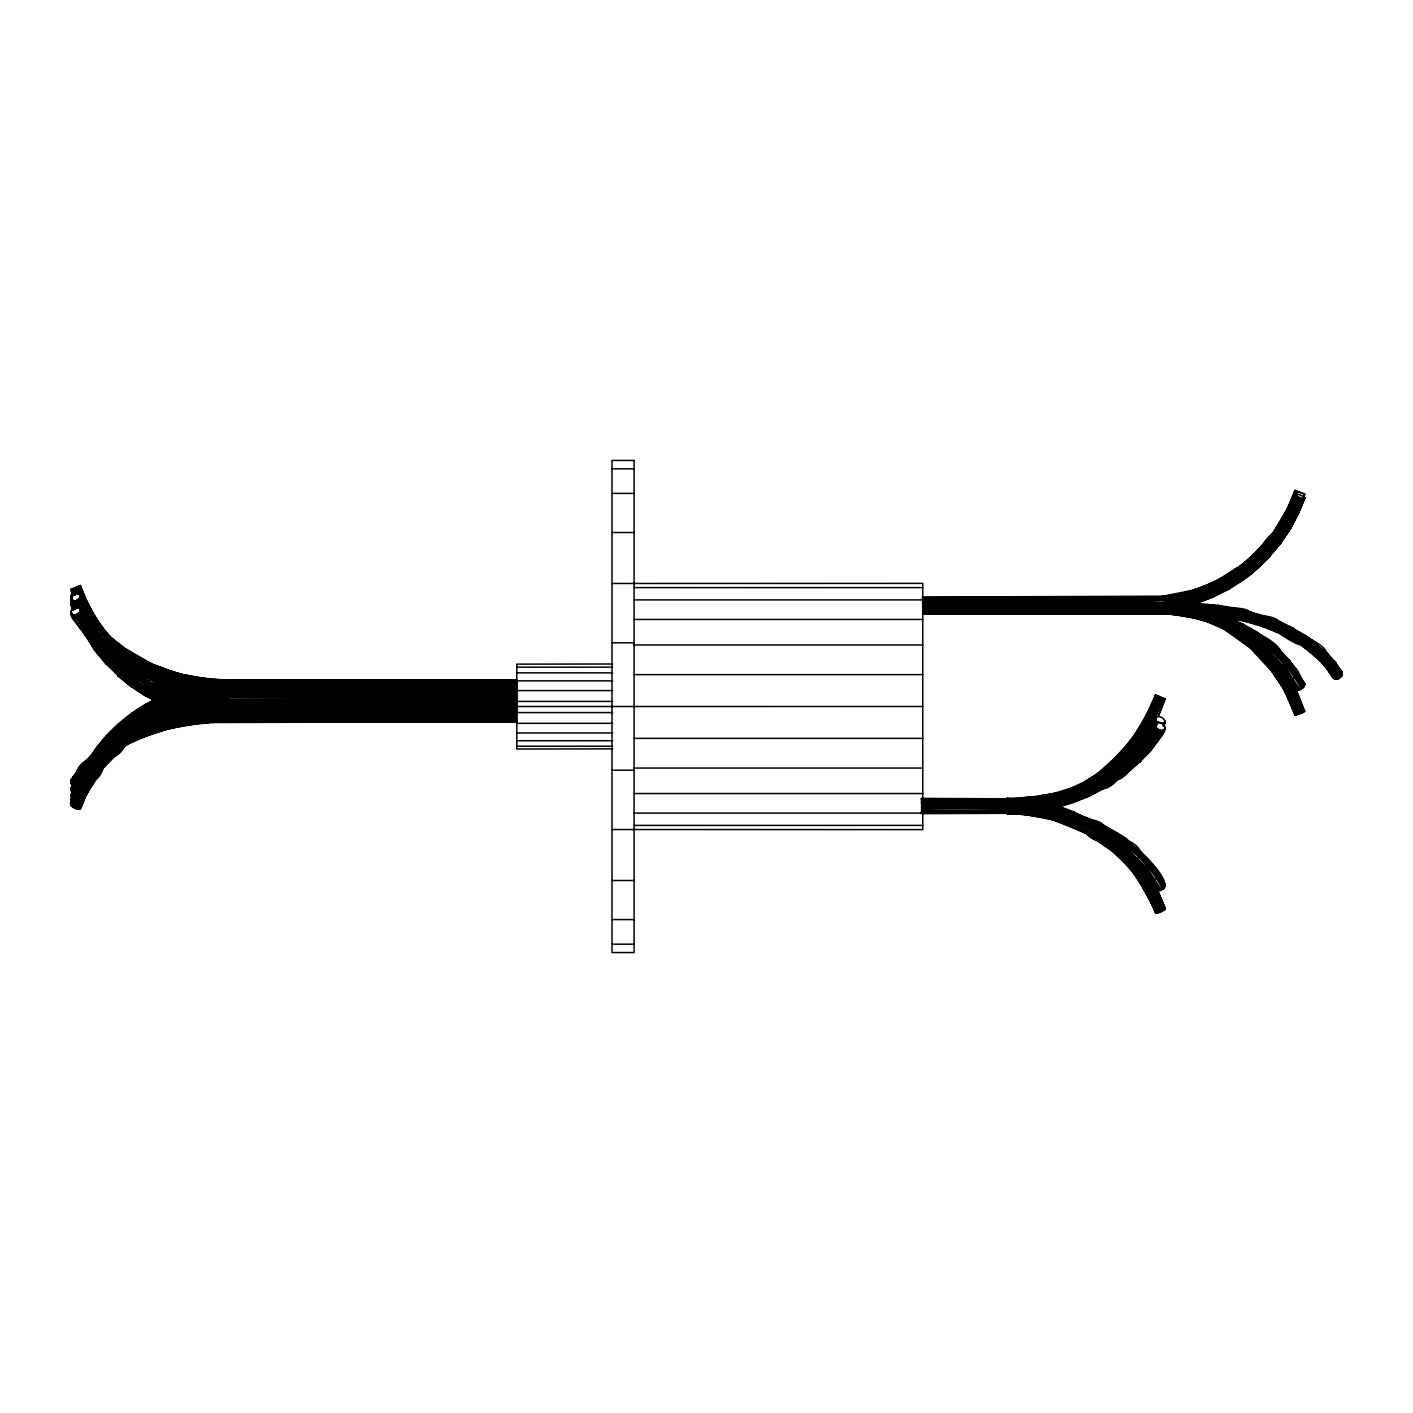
<?xml version="1.0" encoding="UTF-8"?>
<svg xmlns="http://www.w3.org/2000/svg" width="1413" height="1413" viewBox="0 0 1413 1413"><rect width="100%" height="100%" fill="white"/><g stroke="black" fill="none" stroke-linecap="round" stroke-linejoin="round"><path stroke-width="1.5" d="M1011.531 799.104L1007.045 798.186L1007.045 803.697M921.453 802.884L1007.275 802.902L1007.045 813.747L1023.418 814.1L1055.299 820.335L1057.842 810.267L1089.617 823.62L1084.725 832.769L1069.994 825.934L1069.994 824.821M921.276 798.963L1022.2 798.91L921.276 798.398M516.805 699.135L228.535 699.4L228.8 709.768L516.805 709.732M222.706 708.92L516.805 708.725L228.818 708.62L228.818 709.732L212.48 710.545L211.473 699.841L516.805 700.036M1187.185 604.287L1163.994 599.977L1146.967 599.077L1146.985 597.964L922.53 597.946M228.712 700.53L228.818 695.797M228.712 711.799L228.8 708.478M922.512 601.337L1146.914 601.337L1146.844 604.128M1040.851 807.176L1041.363 806.205L1039.35 816.785L1023.277 814.418L1023.277 813.305M1017.89 813.182L921.276 813.641M922.53 598.3L1146.967 597.946L1181.091 601.532L1180.773 603.634L1163.906 600.984L1146.932 600.101L922.53 600.101M212.48 710.545L206.581 711.004M1041.24 806.187L1058.001 810.32L1058.001 811.327L1024.337 804.845L921.453 804.032M1163.994 599.977L1164.065 598.865L1163.658 603.581L922.512 602.715M1184.324 604.305L1184.394 603.263L1201.386 603.828L1218.253 605.418L1216.946 616.086L1200.52 614.143L1217.211 615.768M516.805 712.364L228.553 712.364L194.464 714.501L177.808 717.168C177.402 719.182 178.797 728.613 180.935 725.381L148.824 733.753L131.003 740.995M228.641 711.569L228.747 721.99L516.805 721.972M516.805 721.584L212.286 722.52L211.614 711.781L228.606 711.234M1013.527 804.227C1028.858 801.047 1023.736 804.315 1023.33 814.436L1007.098 813.023M212.392 687.548L212.392 682.055L516.805 682.656M1058.072 801.754L1057.595 803.467L1041.081 806.54L1040.021 803.979L1039.526 795.819L1056.023 793.47M212.003 683.574L228.782 682.656L228.8 686.753C171.891 686.506 107.847 664.658 79.852 611.564C82.431 607.926 77.185 605.223 74.306 607.466C62.243 614.955 84.427 628.873 86.476 636.398C99.546 636.468 92.516 621.95 85.275 617.94L84.268 617.658M921.435 803.238L1024.337 803.732M212.286 722.52L212.533 721.372L208.541 721.743M75.384 608.844C68.336 603.033 69.502 592.754 79.057 593.884C103.237 652.011 168.359 682.461 228.818 682.09L228.782 680.006L516.805 680.006M1228.974 621.579L1228.551 617.499L1243.458 624.387L1242.963 629.527M1078.914 786.705L1070.224 789.037L1071.513 796.844L1073.138 799.087L1074.198 797.444M516.805 686.471L211.455 687.389L212.144 699.7L220.428 700.124M196.283 681.967L196.46 677.322L180.511 673.948L179.787 674.919M1157.07 599.819L1163.235 599.501L1162.987 596.215L922.477 597.063M196.566 711.746L196.566 712.859L180.776 716.744L177.808 706.429L178.568 707.33M922.583 614.019L1184.253 614.037L1184.465 605.418L1184.394 603.263L922.601 603.263M1040.021 796.455L1023.418 797.586L1023.542 804.492C1075.77 800.447 1132.414 777.751 1157.777 729.055C1153.591 727.041 1155.498 720.471 1160.232 722.502C1174.962 728.631 1151.613 744.58 1149.352 751.928C1130.577 749.084 1154.439 730.556 1156.752 722.644M1073.58 799.193L1088.858 793.77L1089.617 791.986M222.424 712.876L212.003 712.329L212.286 709.626L228.747 708.725M1088.858 820.07L1088.31 823.214L1057.26 809.861L1058.072 806.152L1089.529 819.522L1104.171 828.83L1102.617 832.186L1105.955 834.783M125.05 744.616L125.174 743.556M1089.617 794.989L1089.264 796.137L1073.58 802.407L1057.595 807.282L1056.023 804.174M1073.138 816.82L1073.915 815.937L1089.529 823.196L1104.065 831.851C1101.769 845.398 1092.479 840.788 1084.46 831.568L1087.869 833.599M1125.101 762.296L1123.353 762.155L1111.113 770.58C1111.007 785.275 1122.187 780.329 1129.888 769.891L1124.73 772.946M1280.937 622.903L1293.107 628.184C1299.077 636.433 1331.788 644.328 1326.524 658.352C1324.97 661.266 1318.894 662.591 1318.735 658.122M173.781 696.627L161.683 691.381L174.223 696.008M94.901 643.268L95.325 646.006L119.169 664.198C122.984 663.88 126.11 658.582 124.697 655.049L112.475 646.624L124.697 655.049M516.805 703.762L228.606 703.762C183.937 703.815 139.339 721.389 107.741 753.2C112.899 762.755 124.079 749.808 125.174 744.139M194.499 680.201L180.776 677.269L180.776 673.966L164.826 669.585L180.175 674.266L212.533 679.706L212.48 682.638L226.751 683.221M1127.132 841.424L1128.881 841.247C1136.511 843.95 1147.003 854.777 1135.699 859.334M1274.385 658.599C1294.025 651.393 1260.961 634.419 1254.779 632.035M1060.033 806.699L1074.127 811.945L1073.138 815.76M161.683 712.099L165.604 722.096L180.935 716.709L180.935 715.596M1086.314 793.47L1089.264 796.137L1104.171 787.518L1096.894 791.262M1336.716 665.7L1333.554 660.966L1341.696 671.581L1341.696 675.926L1338.694 678.699L1334.949 679.194L1332.653 677.11L1332.653 674.849M86.476 636.398L85.292 633.625M95.996 751.557L85.751 760.795L85.751 765.157L71.304 783.897L75.578 787.112M1124.165 761.89C1119.149 762.914 1124.695 772.205 1128.881 771.286L1150.076 751.433L1158.625 739.917L1158.625 737.904L1156.311 740.977M1029.989 806.205C1059.591 803.396 1088.716 794.371 1114.168 778.881L1116.659 779.746L1129.499 770.897L1130.029 769.29L1102.617 788.613L1088.31 795.978L1073.138 802.107L1071.513 799.458L1061.834 802.407M1297.47 714.801C1281.45 667.801 1242.681 629.439 1195.345 614.319L1194.586 616.227L1194.744 615.114L1210.252 621.049L1212.831 615.238C1254.497 633.607 1287.561 669.762 1302.415 712.77L1295.015 715.119L1281.874 684.651M180.175 726.582L196.283 724.021L196.566 722.873M83.243 765.811L88.524 759.788C82.766 761.289 72.805 770.792 79.446 776.461L73.123 785.928M71.304 783.897L71.304 779.534L79.446 768.919M1142.163 744.174L1132.537 755.372L1133.791 758.781L1136.811 761.519L1139.814 761.996L1140.927 760.83L1128.881 771.286M1291.517 664.428L1288.108 659.8L1297.841 671.387L1298.317 674.142L1296.074 677.233L1292.418 678.841L1289.486 678.046L1289.486 674.213M1110.653 772.399L1123.353 761.801M1050.389 806.629L1072.061 800.588L1101.08 787.306C1104.154 792.304 1118.266 781.389 1117.559 777.892L1116.659 779.746M1156.752 890.508C1181.144 890.914 1143.576 852.498 1137.907 850.732M1295.173 688.255L1297.47 689.897L1299.942 689.703L1303.422 687.548L1304.87 684.422L1297.841 671.387M165.604 683.751L161.683 692.158L146.281 684.599L146.546 683.027M1039.756 815.99L1023.33 814.171L1023.807 812.775M1149.352 751.928L1158.784 738.964M91.827 616.209L85.275 606.23L94.106 618.788L93.647 621.508L89.69 625.076M1155.975 723.226C1149.193 728.349 1145.219 742.655 1157.371 741.242L1165.16 727.819M73.123 793.223L70.65 789.178L72.946 784.462M146.193 719.712L151.103 728.878L165.886 721.637L151.438 728.384L125.174 745.87L102.707 768.672L97.903 766.323C129.219 727.342 178.903 705.122 228.641 705.175L516.805 705.175M212.144 680.395L212.392 679.335L228.818 680.377L516.805 680.377M1129.323 756.026L1133.791 751.681L1132.678 752.493L1133.12 755.249L1142.163 744.368L1155.975 720.471L1155.481 717.804C1159.843 713.565 1169.258 721.425 1163.182 726.282M135.542 671.387L131.762 675.538L162.248 691.575M1111.113 848.189C1109.894 853.876 1119.343 844.091 1117.206 841.706L1129.888 853.099C1130.877 856.101 1121.48 864.226 1122.734 858.768M1142.163 744.368L1141.704 741.648L1150.535 729.108M1184.253 614.037L1200.714 614.549L1201.138 604.146M1147.268 738.769L1150.535 733.771L1149.299 730.115L1155.481 717.804M128.707 732.482L132.063 729.991L137.414 737.021L151.438 728.384M1165.001 909.213L1158.625 893.051L1155.198 897.167L1149.299 898.226L1132.678 871.238L1142.887 885.192L1156.752 912.939L1160.232 912.25L1165.16 908.789C1157.742 887.859 1145.307 868.995 1129.888 853.099L1128.069 853.364L1123.512 849.213M1144.583 871.892C1139.567 855.766 1142.04 873.729 1132.678 872.351M120.741 663.351L118.25 665.064L118.604 663.545M212.533 710.527L196.46 712.876L194.464 703.427L195.224 699.841M1102.617 829.749L1104.065 828.619L1117.559 839.145L1116.659 841.512L1128.881 853.258L1128.069 854.211M1146.967 875.212L1149.352 878.533C1153.079 880.069 1146.014 884.538 1143.841 884.997C1136.494 879.045 1155.322 909.831 1156.752 912.939M1282.827 686.453L1288.833 699.788L1298.317 695.514C1285.971 669.303 1267.019 646.306 1243.458 629.386L1257.393 639.983L1250.47 648.125L1224.082 629.209L1224.435 628.184C1257.941 647.225 1283.869 678.699 1296.463 715.084M1194.533 616.192L1224.17 629.262L1229.328 619.865L1228.551 620.678M1103.253 830.438C1108.075 821.995 1091.896 819.893 1087.674 818.922L1078.26 815.531M516.805 702.385L228.588 702.385C189.13 702.508 149.796 716.002 119.169 740.995L124.697 746.435L137.715 735.802M212.144 682.726L195.789 680.925L212.533 682.815M1180.773 602.521L1181.056 601.514L1191.512 604.305M1197.712 599.713L1187.309 603.157M1149.299 897.114L1150.535 898.103M112.475 645.918L113.605 645.935L112.475 648.019M921.382 809.066C981.593 809.313 1049.329 800.306 1101.875 837.361C1128.704 855.342 1150.111 881.394 1161.504 911.703L1165.001 908.859L1163.729 907.252M1128.881 853.258L1129.888 850.979L1117.559 839.145L1115.917 840.117M1055.299 792.87L1055.299 798.363L1057.595 803.467M1217.211 607.36L1218.253 605.418M113.605 645.935L103.131 633.501L101.135 636.627L107.706 644.346M1238.106 636.963L1237.806 638.005L1243.864 629.191L1229.239 619.83M1147.674 875.883L1139.814 864.173L1140.927 863.997L1139.814 866.169M179.787 704.045L178.956 706.712M922.76 706.5L228.676 706.535C174.046 706.341 119.398 733.736 89.69 780.117C95.36 785.575 104.35 769.449 102.707 766.517M94.106 621.119L80.347 591.464L75.578 592.259L70.827 595.244L73.052 601.479M150.131 669.356L151.103 663.492L124.697 648.302L112.475 638.941L98.521 625.676M164.826 675.308L165.604 669.356L151.103 663.492M94.106 781L103.131 767.347M1180.014 613.701L1179.237 615.238L1167.156 613.878M516.805 707.736L228.712 707.736C169.277 707.348 109.825 740.553 83.102 794.371L86.529 794.336L94.106 779.888M79.852 807.971C79.905 812.122 64.821 804.862 72.911 799.846M78.722 801.136L75.578 808.36L79.852 808.907L79.852 806.752M1150.076 879.398L1150.535 878.056L1149.352 878.127M1265.024 661.673L1262.039 659.076L1269.598 652.047L1280.779 665.47L1272.389 672.005L1250.346 648.055L1251.388 646.306M85.275 608.385L86.688 606.689L80.347 591.464M80.506 591.782L78.051 594.043M1158.13 894.305L1158.784 893.316L1150.535 878.056M1228.974 585.388L1229.239 586.978L1213.838 594.52L1197.712 600.472L1186.973 602.521M1155.481 912.303L1160.232 912.162C1146.967 876.961 1120.103 847.676 1086.986 830.102C1036.453 801.93 976.401 811.963 921.364 810.426M153.911 699.894C114.859 719.252 84.851 754.984 70.65 796.031L73.123 797.038M70.827 796.084L85.292 764.592L88.524 766.57M71.304 796.296C85.451 755.407 115.318 719.818 154.229 700.548M72.098 796.614C86.37 755.231 116.908 719.376 156.507 700.336M1085.679 784.197L1084.46 781.937L1098.095 773.105L1122.346 751.327L1141.704 725.028L1155.481 694.984L1160.232 696.892M1155.481 695.019C1143.523 734.672 1111.148 771.286 1072.025 788.896M1155.975 695.249L1156.752 695.585C1143.135 735.219 1113.956 769.626 1076.017 787.836M1156.752 695.585L1157.777 696.026C1145.378 732.058 1120.315 763.674 1087.409 783.067M1115.917 768.902L1110.653 762.72L1132.537 738.593L1149.122 710.421L1158.784 715.031L1165.16 699.011L1158.96 696.521C1146.844 731.439 1123.123 762.508 1091.543 781.937M1102.705 776.108C1129.34 756.379 1149.387 728.313 1160.232 697.051L1161.504 697.58C1151.401 726.317 1133.88 752.687 1110.123 771.922M1161.504 697.58L1162.705 698.057C1153.679 723.668 1138.896 747.353 1118.955 765.881M1158.784 715.031L1165.001 698.923L1163.729 698.464L1149.352 729.779L1130.241 755.92L1134.674 751.698M1164.506 698.693L1158.625 714.925M80.347 803.767L86.688 788.313C80.541 800.429 83.932 809.013 70.65 799.599L77.203 783.632L78.439 783.862M70.827 799.882L85.292 768.301L94.901 753.888L85.292 768.707L87.412 770.474L94.106 774.041L102.707 759.611M70.65 799.599L85.751 768.389M71.304 800.27C93.223 734.495 159.121 686.912 228.553 687.601L516.805 687.601M71.304 799.475L74.483 793.717M72.098 800.747C93.876 735.29 159.475 687.919 228.588 688.626L516.805 688.626M73.123 801.295C94.759 736.244 159.934 689.155 228.606 689.862L516.805 689.862M74.306 801.86C95.766 737.268 160.464 690.515 228.641 691.24L516.805 691.24M75.578 802.407C96.843 738.328 161.029 691.928 228.676 692.653L516.805 692.653M76.85 802.902C97.939 739.317 161.612 693.271 228.712 694.013L516.805 694.013M78.051 803.308C98.945 740.2 162.142 694.49 228.747 695.231L516.805 695.231M79.057 803.608C88.136 778.404 104.721 750.974 125.174 736.579L113.482 748.025L105.798 740.642L118.127 728.507L131.762 717.663L132.557 718.44L137.962 714.978M79.852 803.767L86.034 788.401L102.707 760.406L113.093 747.848L137.414 725.487L131.056 730.556M80.347 803.361L86.529 788.03M1291.252 507.514L1288.833 505.766L1295.015 490.399L1304.711 494.197L1295.015 490.399L1288.992 506.031L1272.389 533.99L1273.502 535.138C1245.842 572.353 1201.403 596.869 1154.933 598.706M1282.827 518.377L1294.909 492.236M1295.668 491.018C1275.091 553.49 1212.654 598.882 1146.72 598.123L922.477 598.158M1288.833 508.839L1291.924 501.156M1296.463 491.494L1290.246 506.931L1273.502 535.138M1295.915 495.892L1297.47 492.024M1303.104 498.524L1304.711 494.197M1301.02 504.812L1304.217 496.899C1282.227 486.231 1306.99 504.83 1303.422 496.44M1268.591 556.033L1269.21 556.475C1284.611 539.377 1296.551 519.313 1304.217 497.606L1304.217 496.899C1293.019 527.897 1272.848 555.503 1246.319 575.126M1304.711 497.27C1293.301 530.105 1271.647 559.036 1243.458 579.348L1242.963 578.8M1304.87 497.517L1290.228 528.674L1280.196 542.733L1272.248 536.145L1281.414 522.722L1282.598 522.757M76.673 802.354L74.306 807.812L71.304 805.958L73.052 799.193M70.827 805.428L72.416 801.56M71.304 805.958L72.911 802.107M79.057 809.349L80.612 805.587M82.943 800.465L86.034 792.958M79.852 809.366L86.529 793.523L80.347 809.225M1297.841 512.424L1298.317 513.784L1294.909 513.272L1288.833 509.051L1295.173 493.826M1288.992 509.51L1295.668 493.667M1295.668 495.151C1283.869 527.861 1261.05 556.651 1231.271 574.738M1296.463 495.769C1284.187 529.963 1259.778 559.689 1228.286 577.899M1297.47 496.405C1284.717 532.206 1258.559 562.727 1225.389 581.22L1229.239 586.978L1243.864 577.67L1253.896 569.28M1298.671 497.023C1285.318 534.308 1257.605 566.224 1222.316 584.276M1299.942 497.588C1286.236 535.792 1257.552 568.468 1221.097 586.43M1301.214 498.047C1286.943 537.894 1256.44 571.664 1217.971 589.415M1302.415 498.365C1285.565 546.089 1245.171 584.099 1196.952 599.059L1196.564 597.999M1297.841 513.908L1304.217 498.542M1304.711 497.606L1298.317 513.007L1289.786 528.762L1284.647 526.448L1281.414 522.722M1298.317 513.784L1304.87 498.065M92.145 641.59C109.119 668.013 134.2 688.855 162.689 701.855L165.886 694.331L147.941 684.934M1111.395 771.533L1100.285 777.786L1084.725 783.897L1084.725 787.783L1086.986 792.587L1088.858 793.77L1117.206 779.393M70.65 804.333L73.052 798.822M70.827 804.951L72.416 801.277M71.304 805.657L73.706 800.164M72.098 806.399L74.483 800.924M73.123 807.141L75.49 801.666M76.85 808.766L80.771 799.776M78.051 809.013C98.486 753.253 153.84 714.731 212.286 709.52M79.057 809.048C97.303 759.558 143.349 723.103 194.658 712.947M79.852 808.907L86.529 793.223M80.347 808.572L86.688 793.859L85.275 794.3M1224.435 579.012C1241.532 561.72 1234.114 570.216 1243.864 577.67M1279.524 665.859L1280.62 665.382L1290.387 679.9L1289.786 680.66L1281.414 685.535L1272.248 671.917L1281.414 685.111L1288.992 699.506L1295.173 715.261M1245.718 562.78L1250.47 559.089L1252.96 563.681L1257.27 567.425L1256.916 565.906M159.987 702.667L146.546 695.744L157.761 702.314M1099.526 777.433L1098.095 778.351L1098.89 782.908L1101.875 786.9L1103.747 786.953L1089.529 792.87M100.888 628.679L92.922 616.722L94.106 615.326L106.593 634.455M1149.122 730.91L1155.975 717.186M1151.436 727.342L1156.752 716.744M1155.481 719.517L1141.704 743.362L1125.296 761.377M1151.436 732.005L1156.752 721.425L1155.975 720.471M1155.993 725.823L1157.777 722.273L1156.752 721.425M1163.182 724.569L1165.001 720.93M1163.341 725.47L1165.16 721.849M1289.045 526.554L1290.387 528.391L1269.598 555.645C1263.063 555.168 1262.763 541.709 1258.082 552.183M1269.598 555.645L1280.62 542.68M135.542 662.238L141.53 664.94L136.284 662.238L137.414 656.444L123.408 648.284C127.135 648.108 123.938 653.742 122.56 655.102L124.132 654.696L137.414 662.185L136.284 668.632L132.557 671.723L118.604 663.845L118.127 662.291C141.424 677.145 168.006 686.188 195.224 690.356L196.054 680.412M70.827 599.783C73.812 603.015 81 599.218 80.347 594.944L79.057 593.884M1178.919 613.631L1179.06 615.044L1195.009 618.24L1196.157 616.774L1207.868 619.954M80.435 779.252L85.416 769.714M1283.534 522.156L1281.255 520.161L1289.486 505.713M1283.092 537.417L1279.524 542.786L1280.62 543.299L1290.387 528.78L1297.841 513.449M1289.045 528.462L1290.228 528.674L1298.494 513.396M94.265 773.935L86.688 788.313L79.446 785.575L77.026 783.756L85.292 768.707M87.942 784.003L93.647 773.176M86.529 788.436L94.106 773.635M1059.856 806.629L1087.604 796.508M1288.833 509.051L1281.414 523.499L1272.389 536.64M87.942 789.443L90.803 784.162M86.034 794.371L93.647 780.276M86.529 794.247L103.273 766.747L94.106 780.206L97.497 774.536M1281.255 523.022L1288.992 508.733M1224.841 628.396L1209.917 620.872L1209.634 621.932L1210.252 621.049M70.65 789.178L72.77 785.416M70.827 790.22L74.006 784.568M71.304 791.298L74.5 785.646M72.098 792.322L74.218 788.56M86.034 794.654L103.273 768.001M86.529 794.336L94.265 780.524M118.303 663.386L124.132 669.179L118.127 676.085L131.656 686.983L146.193 696.415L151.438 686.965L173.375 697.421M1073.138 813.323L1074.198 812.139M1133.791 753.27L1122.346 763.232L1133.12 753.73L1135.699 753.288M1155.304 724.975L1141.545 745.87M1157.777 722.308C1143.117 752.564 1115.246 774.289 1084.46 786.529C1032.797 807.953 975.482 799.334 921.276 800.977M1155.975 727.112C1141.527 755.92 1114.027 775.896 1084.725 787.783C1032.974 809.26 975.588 800.659 921.276 802.284M1156.752 728.137C1129.711 779.552 1068.44 802.054 1013.174 803.467M1165.001 728.772L1162.705 730.468L1158.96 729.779C1134.462 776.885 1080.433 800.111 1029.794 805.11M1160.232 730.291C1150.041 750.603 1133.226 766.835 1114.168 778.881M1161.504 730.521C1150.73 752.352 1132.096 768.955 1111.766 781.76M1162.705 730.468L1148.398 752.158M1160.744 734.177L1162.864 730.468M1298.317 695.514L1290.228 679.777L1289.045 680.148M1302.415 712.77L1304.87 711.075L1303.422 711.11M1149.299 734.813L1150.535 733.471M91.986 617.41L84.268 602.768L86.688 601.02L80.347 585.53L70.827 589.433L73.052 595.65M70.827 788.242L73.123 786.582M1234.044 608.314L1234.768 608.067C1246.301 608.544 1256.705 610.981 1248.703 621.879L1232.224 618.17C1235.033 618.223 1235.792 610.805 1234.768 608.067L1218.024 605.382M1141.545 742.426L1149.458 730.768M1146.031 737.339L1148.239 733.983M87.412 765.899C103.908 738.416 128 715.261 157.002 701.343M1144.088 739.264L1147.674 733.824M70.65 589.698L80.347 585.53M73.052 608.244L70.65 602.291L73.123 600.666L71.304 597.116M1272.389 533.99L1281.414 520.072L1282.598 520.479L1279.189 525.601M1281.874 520.178C1281.891 529.239 1258.135 541.515 1263.858 548.668M1274.632 532.436L1276.91 529.027M1280.779 540.155L1284.382 534.732M1281.397 540.649L1288.585 529.857M80.064 626.047L94.742 650.316L105.798 663.81L118.604 675.573L131.656 686.983L137.715 678.311M70.827 780.471L78.439 769.326M70.65 781.548L77.026 771.993L93.205 755.549M78.386 770.491L71.304 779.534M70.827 782.714L85.292 763.938M72.098 784.992L82.466 770.897M74.306 786.652L77.45 781.937M97.055 768.089L100.447 763.002M94.106 774.041L103.131 760.123M98.186 773.653L100.447 770.332M1272.248 536.145L1281.874 522.633M1290.228 527.914C1269.086 562.374 1235.969 589.557 1197.288 601.867M1194.533 616.598L1195.009 618.24L1210.252 622.374L1211.771 621.014M1069.994 825.934L1074.127 816.008L1057.842 810.267M1141.704 744.934L1149.776 734.036M70.827 613.224C72.911 616.704 78.192 614.408 79.852 611.564M131.656 675.308L146.281 684.599L150.131 678.841L164.826 686.047L186.127 693.253M1116.659 780.241L1129.888 769.891M1165.001 722.644L1160.232 723.527M516.805 717.398L228.588 717.398C200.911 717.557 173.216 721.637 146.97 730.486L150.131 734.566L165.604 729.603L135.542 739.723L133.935 738.363C163.802 725.717 196.301 720.153 228.641 719.976L516.805 719.976M1141.704 741.648L1143.841 740.677M148.824 669.267C153.77 665.647 150.643 677.251 147.517 678.169C87.306 651.552 179.062 693.2 178.232 687.919L180.511 682.832L180.511 677.322L150.679 668.066L136.92 660.984L112.475 643.604L102.019 633.483L103.273 630.392L102.019 628.82M94.901 750.02L105.922 736.544L118.25 724.304M105.993 742.443C120.193 725.823 137.838 712.028 157.55 702.526M103.273 760.441L94.742 753.994L105.922 740.571L106.929 741.154L102.831 746.117M94.901 754.312L106.311 740.73L119.169 729.126M95.996 754.383L100.093 749.42M103.997 758.039L113.093 747.053L113.605 747.936L103.131 760.53M104.421 758.551L125.05 736.226M1238.742 577.228L1212.831 591.8L1180.562 602.203L1180.297 601.02L1212.319 590.669L1241.585 573.943L1237.806 568.079L1250.47 557.941L1272.389 533.619L1273.502 534.149M1263.063 546.796L1266.966 542.044M1279.524 541.78L1280.196 542.451C1266.578 560.749 1248.721 575.568 1228.974 586.872M1269.21 556.475L1280.779 543.228L1280.196 542.451M1132.678 752.493L1142.163 741.083M1142.887 740.748L1122.205 763.285M1140.291 748.537L1142.887 745.41M1141.863 758.092L1145.961 753.147M1039.209 816.361L1055.299 820.335M1261.915 548.297L1272.389 535.863L1273.502 536.004M1272.813 535.827C1261.685 550.328 1248.297 563.257 1232.684 572.883M1274.703 547.714L1280.196 541.25M77.203 770.915L86.476 760.159M82.095 765.881L92.145 755.549M87.659 636.786L106.929 662.803L119.169 674.937L118.127 676.085M103.679 757.757L107.741 753.2M1249.251 612.553L1250.752 611.723M135.542 739.723L151.103 734.001L123.408 746.117L132.61 740.765M1123.688 846.405L1127.132 848.824C1135.716 841.547 1121.887 836.143 1116.659 832.663L1115.069 832.964M1132.678 754.436L1143.841 743.468M1142.516 744.845C1088.452 808.501 995.953 801.719 921.258 799.829M1150.677 749.755L1128.069 771.374M1139.814 761.996L1150.535 750.692M93.187 629.915L89.69 624.829L93.647 621.755M1251.388 559.301L1250.346 557.605L1262.427 546.354L1239.696 566.701M1258.93 564.176L1265.094 558.1M1242.963 577.475L1263.999 559.566M1267.779 554.179L1269.739 556.616L1257.27 568.821L1243.458 579.348M105.922 740.977L118.604 728.649M136.284 738.663L137.414 738.416L123.408 746.011L137.715 738.504L124.415 745.075M106.311 663.28L112.475 657.593M1122.346 762.525L1133.12 751.963M1133.173 766.076L1136.335 763.02M1136.688 763.038L1128.069 770.527M1129.499 770.385L1134.215 765.828M1134.621 765.298L1137.765 762.243M1262.039 548.032L1244.023 564.246M1264.6 558.577L1269.21 554.161M1257.27 566.666L1269.598 554.885M1257.27 567.425L1269.739 555.38M105.798 663.81L106.929 662.803M113.058 746.576L119.169 740.995M116.378 753.094L125.05 745.181M85.292 761.678L93.293 754.454M178.568 687.795L161.912 683.38C164.897 683.097 167.352 674.972 164.826 673.347L180.776 677.551M1257.393 639.983L1256.351 640.601C1278.147 659.677 1294.591 684.475 1304.217 711.746M1134.674 753.129L1110.759 771.233M1131.159 757.156L1134.18 754.577M1133.173 766.605L1137.907 762.578M1101.08 826.11L1103.253 825.015L1117.206 832.999L1115.917 839.287C1135.345 851.756 1152.407 868.518 1162.705 889.378M95.325 649.839L97.903 647.984L95.554 644.434M1227.314 587.137L1197.712 599.801L1194.533 589.539C1215.498 583.834 1234.803 569.139 1251.388 558.294M1247.29 564.105C1223.64 583.975 1193.861 596.039 1163.235 599.501M1244.853 567.779C1223.216 584.911 1196.846 596.145 1169.505 599.889M1243.758 576.539L1254.002 568.397M1256.351 567.09C1254.355 575.356 1236.287 582.58 1228.974 588.656L1228.551 588.055M125.174 736.579C105.869 725.487 139.799 716.585 146.546 708.62L151.35 717.786C174.912 704.504 201.776 697.368 228.818 697.21L516.805 697.21M124.132 735.961C152.781 710.668 190.561 696.273 228.782 696.203L516.805 696.097M125.05 736.65L137.715 726.123M1265.818 648.708L1269.598 643.357L1269.21 640.707L1266.825 640.513M1112.296 771.092L1120.544 764.592M1102.617 832.434L1104.065 831.851M1239.378 567.69L1242.557 565.235M1239.696 567.761L1242.875 565.288M1245.136 575.056L1248.509 572.442M1243.758 577.917L1257.393 567.178M131.391 740.483L136.143 736.968M178.568 696.362L177.808 694.454L161.612 700.618L165.604 710.191L180.988 704.716L177.808 694.86L194.464 690.039L196.566 700.601L212.533 697.669L196.46 700.265M196.566 700.601L180.776 704.433M1115.917 779.782L1129.888 770.209M1278.253 622.532L1280.443 621.932L1306.689 636.168C1307.378 661.196 1273.555 623.557 1261.897 626.047L1271.382 629.05M93.523 627.566L83.102 612.571L86.688 608.032L79.852 591.305M83.72 631.47L85.133 635.744L86.476 634.985M131.762 713.406L153.982 700.053M1062.435 792.216L1084.46 781.901L1098.396 773.476M1084.725 782.343L1094.987 775.684M1238.424 580.019L1229.239 585.883L1224.082 576.486L1237.7 567.743L1238.6 568.521M1238.106 567.973C1211.524 586.766 1179.307 597.346 1146.702 597.416L922.477 597.593M1240.791 572.83C1219.702 587.614 1195.292 597.929 1169.699 601.302M1235.757 580.354L1213.272 592.701L1182.84 602.644M1234.397 582.085L1238.018 579.772M1189.04 603.068C1208.451 598.3 1226.572 589.133 1242.963 577.793L1242.327 576.787M1242.963 577.793L1243.864 579.577L1229.239 588.956L1213.838 596.745L1197.712 602.874L1213.838 596.374L1212.831 593.654M137.82 726.476L131.656 717.716L146.281 708.337M143.367 711.516L146.97 709.202M137.414 726.282L151.35 717.362L137.715 726.529M1106.821 784.939C1090.324 795.431 1071.813 802.743 1052.791 807.159M1109.24 784.268L1117.683 778.863M1103.253 788.825L1117.559 779.605M1111.113 770.58L1113.25 770.491M1225.866 577.14L1229.275 575.003M1243.758 577.14L1213.272 593.955L1197.288 599.854M139.022 724.745C165.816 708.408 197.272 700.442 228.553 700.124M135.683 727.836C163.254 710.244 195.948 701.396 228.553 701.148L516.805 701.148M139.428 734.778L147.941 729.709M1073.58 816.219L1089.617 823.62M1098.396 777.733L1111.678 770.226M1112.402 770.191C1081.069 789.938 1043.818 798.769 1007.01 798.963M1115.069 779.481C1092.426 793.382 1066.78 801.86 1040.586 805.887M1102.617 787.253L1115.881 779.676M73.052 610.222L70.65 604.216L74.306 602.786M1253.384 622.78L1247.184 620.89L1248.703 621.879M1336.15 679.335C1325.041 660.401 1307.06 646.783 1287.95 636.645L1288.868 637.97C1293.054 638.499 1296.586 631.523 1293.831 628.379L1293.107 628.184M102.637 651.075L106.929 655.756C126.411 649.291 96.155 632.9 94.795 623.398M1088.858 796.226L1104.065 788.242M1079.903 795.925L1058.072 805.251L1047.651 808.059M1228.974 585.583L1213.626 593.336L1185.101 602.768M1229.328 585.865L1213.838 593.672L1209.917 584.099M1213.272 595.774L1229.239 588.585L1228.551 587.066M146.193 708.39L161.683 700.583L162.248 701.502M146.281 708.761L161.912 700.883M151.103 717.504L165.604 710.191M1220.549 579.189L1194.586 590.104L1209.634 584.735M1209.917 584.629L1215.357 581.962M1216.929 581.732L1222.351 579.083M1212.831 593.195L1213.626 594.396L1229.328 586.748M1297.47 713.424L1298.671 712.859M152.056 716.603L159.757 713M148.118 718.811C172.916 706.023 200.734 699.682 228.588 699.347L516.805 699.347M113.093 757.032L113.093 754.878M1084.725 783.897L1098.89 777.415M1090.306 782.272L1098.29 778.687M1088.31 793.7L1103.747 786.953M1128.881 851.262L1129.888 850.979L1141.068 864.244M1071.513 799.458L1082.605 794.971M1074.198 801.224L1085.767 796.561M70.65 604.216L73.123 603.28L75.49 609.233M110.709 639.4L112.475 638.941L125.05 648.779M139.322 734.919C167.635 723.65 198.244 719.023 228.606 718.758L516.805 718.758M139.675 737.763L149.407 734.001M1264.865 616.51C1269.245 616.457 1265.606 627.955 1261.897 626.047M169.754 693.041L165.727 694.578L173.446 697.227M166.239 695.885L170.231 694.348M168.642 696.167L172.616 694.631M169.101 697.386L173.04 695.867M1062.382 792.022L1069.994 789.302M1043.13 807.688L1069.57 799.193M1045.39 807.953L1071.902 799.122M1057.595 803.803L1058.072 805.251L1074.198 799.052L1073.58 797.656M161.683 700.989L177.967 694.772M165.604 709.397L178.886 704.363M180.175 677.445L196.46 680.483L228.8 682.85L516.805 682.85M1196.475 590.175L1209.705 585.282M1197.553 600.331L1213.626 594.396M75.578 595.226L70.65 595.703M111.786 640.036L103.273 628.944M1070.224 789.037L1085.131 783.614M1085.679 783.685L1055.034 793.099M1074.127 798.327L1087.604 793.558M1073.138 799.087L1089.264 793.488M163.714 711.393L194.57 702.279L228.553 699.011M152.304 727.377C176.89 719.5 202.783 716.232 228.553 715.985L516.805 715.985M151.35 733.241L161.683 730.097M1060.086 805.534L1072.184 801.842M1057.26 806.947L1074.127 801.948M73.123 601.885L70.65 602.291M85.275 601.179L86.688 601.02L94.265 615.414M1276.08 631.823C1288.744 625.305 1276.84 616.827 1265.483 616.262M1042.9 806.593L1055.211 803.291M1057.26 803.326L1073.915 798.928M1045.514 808.448L1058.001 805.057M177.755 694.49L194.464 690.039M1194.744 589.875L1162.97 596.215L1163.04 597.275L1154.845 596.975M1185.224 603.121L1197.765 599.801M1196.952 599.695L1197.553 601.832L1189.251 604.04L1163.994 599.183L1155.481 598.741M1193.543 603.616L1197.553 601.832M1224.082 576.486L1224.841 577.369M1178.919 594.343L1192.784 590.74M1187.185 603.015L1197.765 600.26M178.232 706.677L209.513 700.459M180.511 716.444L196.283 712.558L228.818 709.361L516.805 709.361M173.781 718.104L177.808 717.168M167.67 720.506L194.429 715.526L228.535 713.388L516.805 713.388M516.805 714.625L228.553 714.625L194.464 716.762L161.683 723.12L164.297 729.832L180.776 726.123M164.297 729.832L180.511 726.529M1039.35 796.031L1055.635 792.993M1040.851 806.399L1057.842 803.22M1274.526 647.154L1277.617 649.821L1280.196 650.21M190.614 714.042L211.738 711.763L212.003 712.788M180.052 716.108L211.862 712.099M179.363 725.628L195.506 723.05L228.676 720.966L516.805 720.966M179.787 726.282L196.46 723.615M198.968 714.113L194.57 713.777L196.283 724.021M194.429 690.056L211.473 687.354M194.464 690.445L211.526 687.707L228.553 686.824L516.805 686.753M1176.958 594.431L1162.987 596.569L1167.05 596.127M1170.935 595.562L1177.064 594.59M1173.196 595.721L1177.223 595.103M196.601 712.452L202.589 711.587M147.517 678.169L146.193 676.438M1023.33 797.797L1039.756 795.961M195.789 723.721L212.48 722.096M196.054 724.057L212.392 722.485M1289.786 679.865L1298.494 695.231M90.874 628.008L92.922 628.149L103.131 638.906C103.838 642.738 99.175 648.002 95.325 646.006M1301.214 689.191C1291.005 668.49 1274.067 651.817 1254.779 639.435L1256.916 635.903L1256.916 632.07L1242.963 624.104L1241.585 624.511L1245.348 626.666M85.275 606.283L86.688 606.689M516.805 681.878L228.535 681.684L211.526 683.309M213.663 683.203L516.805 682.408M212.392 697.051L516.805 696.839L228.8 696.892L228.535 686.488L228.588 687.513M1156.929 597.045L1163.04 596.728M1007.01 798.398L1023.542 797.744M1017.36 804.721L1023.542 804.492M1315.097 643.339L1327.708 653.724M1320.078 660.719L1299.518 643.498L1311.865 652.788L1315.097 651.746L1317.675 648.532L1318.258 646.112L1317.004 643.586M211.526 712.17L516.805 711.64M212.144 722.167L228.8 721.584M123.408 654.661L151.103 668.367M1163.729 908.365L1165.16 908.789M612.006 468.833L634.084 468.833M612.006 493.402L634.084 493.402M612.006 532.507L634.084 532.507M612.006 583.463L922.76 583.392L922.76 829.608L612.006 829.537M634.048 587.596L922.76 587.596M922.53 599.077L1146.967 599.077M634.048 599.889L922.76 599.889M922.601 603.298L1184.412 603.298M922.601 603.616L1184.447 603.687M922.601 604.411L1184.447 604.411L1218.536 606.548M922.601 605.418L1184.465 605.418C1235.51 606.036 1289.998 618.523 1327.867 654.802M922.601 606.654L1184.447 606.654C1242.168 607.608 1308.791 623.345 1342.173 674.76M922.601 608.032L1184.447 608.032C1241.992 608.968 1308.403 624.67 1341.696 675.926M922.601 609.445L1184.412 609.445C1241.691 610.381 1307.802 625.994 1340.902 677.021M922.601 610.805L1184.394 610.805C1241.303 611.741 1306.99 627.248 1339.877 677.975M922.601 612.023L1184.359 612.023C1240.844 612.942 1306.071 628.326 1338.694 678.699M922.601 613.012L1184.324 613.012C1240.367 613.913 1305.064 629.174 1337.422 679.158M922.583 613.701L1200.856 614.213M634.048 619.459L922.76 619.459M612.006 642.809L634.084 642.809M634.048 644.946L922.76 644.946M612.624 664.004L516.805 664.145L516.805 748.996L612.624 748.855M516.805 667.166L612.624 667.166M516.805 672.853L612.624 672.853M634.048 674.637L922.76 674.637M516.805 680.854L612.624 680.854M516.805 681.084L228.818 681.084C177.402 681.084 124.008 660.118 92.922 617.87L103.131 629.615M228.818 683.415L516.805 683.415M516.805 684.298L228.818 684.298C171.185 684.192 106.54 661.372 79.057 607.095M516.805 685.429L228.818 685.429C172.086 685.199 108.236 663.421 80.347 610.487M516.805 690.586L612.624 690.586M516.805 697.81L218.538 697.298M516.805 701.413L612.624 701.413M516.805 710.492L220.516 710.05M228.588 711.251L516.805 711.234M516.805 712.576L612.624 712.576M228.712 721.654L516.805 721.654M516.805 723.332L612.624 723.332M516.805 732.941L612.624 732.941M634.048 738.363L922.76 738.363M516.805 740.748L612.624 740.748M516.805 746.223L612.624 746.223M634.048 768.054L922.76 768.054M612.006 770.191L634.084 770.191M634.048 793.541L922.76 793.541M921.453 805.039C982.318 805.127 1050.689 796.455 1103.747 833.882C1131.071 852.198 1152.884 878.709 1164.506 909.566M921.435 806.275C982.123 806.417 1050.336 797.656 1103.253 834.977C1130.453 853.205 1152.16 879.593 1163.729 910.308M921.417 807.653C981.876 807.83 1049.859 798.963 1102.617 836.16C1129.641 854.282 1151.206 880.511 1162.705 911.032M921.329 811.645C980.993 812.033 1048.163 802.743 1100.285 839.463C1126.691 857.161 1147.745 882.825 1158.96 912.674M921.311 812.616C980.71 813.093 1047.634 803.661 1099.526 840.223C1125.755 857.797 1146.65 883.284 1157.777 912.904M634.048 813.111L922.76 813.111M921.258 813.252L1007.275 813.323M634.048 825.404L922.76 825.404M612.006 880.493L634.084 880.493M612.006 919.598L634.084 919.598M612.006 944.167L634.084 944.167M1324.476 651.835L1327.249 652.841M1184.359 603.616L1218.43 605.824M1011.072 813.164L1023.666 813.641M1007.01 813.023L1035.694 815.531M228.818 680.377L198.085 677.904M1007.275 803.291L1041.399 806.611M1007.01 813.641L1023.277 814.418M228.747 699.135L208.223 697.669M1146.967 598.353L1164.047 599.253M1146.914 601.337L1176.358 604.181M222.636 709.026L228.782 709.361M222.495 711.481L206.015 709.962M210.378 687.336C159.139 683.044 103.891 660.33 79.057 612.606M210.254 688.732C158.662 684.404 103.043 661.549 78.051 613.507M201.935 689.12C152.692 683.362 100.623 660.083 76.85 614.249M201.706 690.215C152.056 684.404 99.564 660.948 75.578 614.743M1173.585 613.86L1195.734 617.587M1174.962 614.054L1186.779 615.98M1169.046 613.913L1195.345 618.082M1031.26 814.524L1035.923 815.001M1338.694 670.292L1341.696 671.581M196.283 677.304L212.533 679.706M196.46 680.607L206.475 681.878M1024.284 803.714L1041.363 806.205M1024.195 804.05L1038.961 806.205M1023.418 814.1L1039.526 816.449M1142.163 884.061L1135.911 875.477M206.015 698.764L212.144 699.7M197.573 698.887L209.954 700.777M197.308 700.159L205.627 701.431M194.976 700.936L199.162 701.572M194.747 701.749L198.968 702.402M198.809 702.897L194.57 702.261L194.976 703.285M1233.213 618.329L1216.946 616.086M1217.776 605.718L1251.088 612.165M1217.494 606.389C1253.349 611.14 1289.38 622.374 1318.099 645.034M1216.717 616.05L1232.825 618.629M205.821 711.357L212.003 712.329M197.308 711.428L201.476 712.081M194.976 712.364L201.264 713.353M101.135 637.581L120.352 654.078M196.566 681.066C162.919 675.909 129.819 662.909 104.156 640.142M194.976 690.851L177.967 687.689L192.68 690.621M1186.39 613.772L1196.564 615.697M1182.027 614.09L1196.157 616.774M1190.682 616.722L1211.224 621.791M1049.735 808.625L1058.072 810.197M1148.398 860.711C1153.873 862.407 1147.851 869.913 1143.841 869.331L1157.777 890.826M1234.432 608.014L1266.03 616.368M1232.489 618.576L1248.174 622.144M1158.784 893.316L1165.001 908.859M1041.081 806.505L1058.072 810.709M1051.625 805.905C1084.619 814.647 1114.822 834.023 1136.37 860.499M1049.329 806.47C1074.163 812.51 1097.159 825.086 1116.659 841.512M1049.047 807.741L1057.26 809.861M192.698 690.975L180.988 687.954L179.363 694.401L148.824 681.313L129.837 668.72M192.663 691.522L169.595 684.316M190.578 691.893L167.493 684.457M188.406 692.494L165.268 684.81L156.154 680.342M183.796 694.101L164.297 687.336L140.77 674.655M1191.071 614.213L1195.009 615.256M1186.779 613.737L1194.744 615.909M1186.726 614.125L1194.586 616.227M164.297 673.789L177.861 677.41M186.799 701.908L192.663 703.48M186.657 702.438L192.539 704.027M184.467 702.756L190.366 704.345M182.171 703.321L188.123 704.91M181.8 704.575L185.792 705.652M1194.744 618.029L1218.041 624.899M1296.074 670.592L1304.87 684.422M1156.364 871.503C1162.493 873.605 1154.898 881.747 1150.535 879.504L1146.72 874.311M1070.559 825.722L1055.034 820.635M72.098 799.634L73.123 799.935M1305.259 635.391L1317.675 644.187M1249.799 611.935L1280.937 622.427M1247.396 621.649L1263.505 626.365L1290.44 638.005M1247.732 622.073L1262.869 626.613M180.935 674.354L150.131 663.651L136.284 656.515M180.776 677.269C138.174 666.318 97.815 638.835 79.852 597.611M1057.26 811.221C1084.513 819.381 1109.735 834.076 1129.888 854.211M1054.875 820.6L1084.725 832.769M165.604 673.506L136.284 661.885M149.495 668.543L162.46 673.136M146.281 677.339L157.832 681.437M146.546 677.94L162.689 683.539M1225.389 616.951L1243.758 625.005M1225.477 617.834C1245.86 625.464 1264.847 636.927 1280.779 651.817M1217.971 624.546L1209.634 620.696M1224.435 628.979L1209.705 621.561L1220.284 625.871M1075.487 813.588L1089.264 818.675L1089.617 820.141L1117.559 839.87L1129.888 851.703M1077.978 815.107L1104.065 825.916M1101.257 842.042L1098.095 839.693L1098.396 840.912M1058.001 806.682C1087.427 818.286 1117.771 830.614 1141.068 852.728M178.956 695.638L148.135 682.444L122.383 664.622M176.572 695.955L147.517 683.397L119.893 664.145M161.612 691.928L173.958 696.485M1206.419 614.266C1250.611 631.152 1285.795 668.755 1301.214 713.335M1202.004 614.09C1247.626 630.18 1284.223 668.314 1299.942 713.883M1197.659 613.896C1244.57 629.35 1282.686 667.766 1298.671 714.377M1194.586 615.821L1209.917 621.667M171.291 697.227L151.103 687.636L134.235 676.209M170.991 698.04L150.679 688.414L124.132 669.179M168.659 698.358C148.277 690.056 129.749 677.233 114.594 661.284M168.182 699.576C143.808 689.579 121.907 673.347 105.41 652.788M172.616 705.67L176.572 707.189M172.227 706.712L176.236 708.249M1266.878 617.287L1279.065 622.003M1262.321 626.507L1276.716 631.964M74.306 800.341L75.578 800.835M1162.705 698.057L1163.729 698.464M153.205 665.717L158.751 667.96M150.679 668.066L163.431 673.224M1319.353 660.083L1328.732 669.868L1334.561 667.519L1335.974 664.039L1335.32 662.043M1157.777 696.026L1158.96 696.521M1228.021 617.569L1257.27 632.706M1229.151 618.806L1234.485 621.261M1229.239 620.325L1257.27 634.702L1280.62 652.894M1232.595 623.239C1262.321 635.921 1289.61 657.151 1304.217 686.524M1088.31 818.498L1103.747 825.316M1092.991 821.359L1073.915 812.086M1091.348 822.083C1121.834 834.853 1150.058 856.278 1165.001 886.375M1069.924 825.528C1094.704 835.578 1116.906 851.774 1133.791 872.545M77.026 780.011L79.446 781.159M1279.807 621.791L1294.396 628.891M1286.148 635.779L1275.285 630.551L1289.592 638.164M146.193 684.369L161.912 692.034M1073.58 812.546L1086.933 819.134M1223.534 616.951L1229.328 619.865M1219.613 615.379L1229.239 620.236M1217.458 615.079L1243.458 630.18L1256.916 640.919M1215.18 615.061C1256.298 633.589 1288.691 669.691 1303.422 712.24M163.749 699.382C138.863 688.06 116.802 670.645 100.341 648.779M163.202 700.671C137.397 688.996 114.824 670.698 97.903 647.984M160.34 701.908L132.557 685.747L119.169 674.937M146.281 696.238L159.757 703.144M136.92 656.321L151.35 663.898M130.067 669.833L105.922 654.661M133.193 671.705C106.84 658.529 83.915 637.881 70.827 611.211M1142.163 725.275L1149.352 729.779M1249.127 628.803L1252.889 630.957M1244.888 630.604C1269.28 643.445 1291.058 662.591 1303.422 687.548M1246.125 632.936C1269.651 645.529 1290.422 664.357 1302.415 688.467M1102.617 825.051L1117.559 833.635L1140.927 851.827M1103.747 829.148C1128.969 842.219 1151.772 861.647 1164.506 887.452M1108.993 833.705C1131.919 846.263 1151.984 864.915 1163.729 888.477M1292.259 628.343L1307.396 637.722M1288.303 637.457L1301.338 645.123M1089.264 823.108L1104.171 832.275M1088.858 823.355L1117.683 842.272L1130.029 853.54M1091.278 835.631L1096.382 838.668M1084.372 832.275L1110.653 849.761L1122.734 860.923M1157.777 722.273L1158.96 722.997M1157.777 729.055L1158.96 729.779M146.97 684.086L132.557 675.114L109.984 655.95M146.546 684.51L132.063 675.485L109.384 656.215M1089.264 819.628L1117.683 839.375M1094.263 823.461L1109.964 834.306M1093.68 826.587L1097.247 828.83M1228.974 620.095L1243.758 629.544M1224.17 628.856L1238.106 637.758M124.132 648.143L137.715 656.886M136.284 662.238L111.662 644.734L113.482 641.361L113.093 639.153M132.063 686.347L146.546 695.832M146.281 696.273L118.25 675.926M1289.045 659.995L1298.317 672.164M1281.874 667.731L1290.246 678.576L1296.463 689.597M105.798 653.742L120.741 663.951M1256.351 631.735L1269.598 641.378M1257.358 632.953C1273.519 643.48 1287.614 657.169 1298.494 673.1M1120.244 836.584L1125.402 840.223M85.275 617.94L94.106 629.386M1303.422 682.126L1304.711 683.486M1310.469 639.965L1313.542 642.209M1306.283 647.472L1309.727 649.98M1299.907 644.328L1311.865 652.788M1133.791 739.494L1132.537 738.593L1140.503 744.722M1103.747 831.727L1117.559 841.848M1104.436 844.373L1109.187 847.906M1098.095 840.806L1111.113 850.326M94.742 749.914L97.903 752.334M125.333 668.773L128.707 671.387M121.624 666.918L113.623 659.871M124.998 669.532L130.067 673.471M118.127 664.817L131.762 675.538M115.795 649.768L120.864 653.777M1237.806 637.599L1250.823 647.913M102.019 637.74L113.482 647.702M106.169 642.897L110.709 646.765M108.695 655.614L88.524 636.539L74.306 614.973M94.901 645.282L106.929 655.756M1268.591 640.336L1280.62 650.898M1268.874 651.358L1285.83 667.943L1299.942 689.703M1269.351 653.177L1284.647 668.314L1298.671 689.933M1128.069 841.177L1131.177 843.861M1127.132 848.824L1147.303 868.218L1161.504 890.102M1132.219 854.918L1146.12 868.854L1160.232 890.614M1122.734 751.681L1128.069 756.838M1311.37 652.4L1321.014 661.054L1334.949 679.194M1116.659 841.848C1133.862 856.366 1148.345 874.099 1158.625 894.164M105.798 736.42L109.702 740.112M113.482 645.67L125.05 656.727M113.093 645.67L125.174 656.974M120.706 653.354L103.131 634.278L96.367 624.405M105.798 653.018L118.25 665.064M1117.206 839.198L1130.029 851.209M102.707 629.085L113.482 639.665M1257.27 639.912L1269.739 652.117M1256.916 640.124L1261.526 644.664M1264.6 647.684L1280.196 665.505M1250.47 647.702L1262.427 659.323M118.25 675.962L94.901 650.192L83.261 631.752M93.647 628.644L103.131 638.906M85.292 635.161L95.996 646.447M1279.524 649.786L1290.228 661.196L1290.228 663.192L1287.013 667.289L1283.534 668.402L1276.098 661.249M1277.617 649.821L1290.228 663.192L1304.711 685.464M1276.999 661.39L1291.252 678.858L1297.47 689.897M1139.814 850.697L1150.535 862.124M1138.931 850.573L1150.677 863.043L1165.16 885.333M1139.655 863.573L1152.708 879.769L1158.96 890.861M1129.499 852.904L1141.068 865.922M1122.205 860.305L1133.12 872.563M1326.524 652.205L1335.797 662.962M1325.588 651.852L1342.35 673.595M1328.432 656.339L1331.064 659.359M1323.946 662.715L1326.471 665.611M1322.515 662.45L1326.312 666.777M1318.894 659.2L1327.725 669.462M118.127 724.163L120.741 727.183M108.554 641.308L111.168 644.381M111.168 646.483L92.922 622.479M1129.499 850.997L1150.535 878.78M1131.619 854.494L1134.356 857.726M1128.81 866.222L1132.678 870.797M98.133 628.785L85.275 610.911L79.057 598.547M94.6 626.666L84.268 611.811L78.051 599.412M1268.927 666.371L1275.074 674.478M1262.039 659.076C1277.016 675.237 1288.32 694.507 1295.668 715.243M103.131 628.873L113.605 641.467M110.885 638.641L94.106 615.697L86.529 600.914M102.019 629.386L105.94 634.137M97.515 651.34L101.648 656.356M1098.095 773.052L1101.08 777.433M106.311 663.368L95.325 649.927L85.751 635.338M85.557 619.371L91.986 627.92M85.133 634.207L77.026 623.416L77.68 625.147M77.203 624.369L85.751 635.903M1284.399 671.175L1289.486 678.046M1149.352 860.906L1158.625 873.075M1150.677 863.802L1152.955 866.876M1140.503 865.233L1150.677 879.292M1132.537 871.892L1142.163 885.156M131.656 713.247L133.935 716.532M97.638 625.57L103.273 633.783M91.986 623.274L101.135 636.627M90.874 624.069L98.963 635.85M1140.927 863.997L1150.677 878.338M1140.503 863.979L1148.875 876.237M1136.07 875.018L1138.33 878.321M1138.772 879.098L1141.033 882.419M1334.561 661.372L1342.173 672.5M1327.337 668.331L1332.494 676.032M1333.943 678.752L1326.471 667.872L1333.148 678.046M1281.397 667.307L1288.585 678.063M1280.708 667.643L1283.092 671.21M1277.334 677.869L1280.743 682.956M101.577 627.319L86.034 600.967L79.852 585.565M102.707 629.739L86.034 601.673L79.852 586.271M87.535 637.157L90.096 640.848M94.265 619.565L79.852 594.308M84.091 616.563L87.465 621.667M1165.001 884.397L1158.43 873.658M86.034 618.488C88.365 622.568 82.325 627.195 78.439 625.712L70.65 612.271M79.852 607.678L86.529 619.265M1150.076 878.568L1158.784 893.528M1152.354 883.814L1154.368 887.346M1141.545 884.414L1149.776 898.544L1155.975 912.798M1288.833 676.35L1295.668 689.032M1290.034 679.105L1293.125 684.599M1150.535 879.504L1155.71 888.671M146.193 703.815L148.824 708.549M86.034 606.23L93.647 620.272M86.988 609.48L88.895 612.977M1150.076 877.985L1158.625 893.758M1151.083 881.253L1157.123 892.451M1146.914 891.479L1149.776 896.76M1141.704 883.266L1149.776 898.156M1141.545 883.726L1149.299 897.308L1155.975 913.169M92.922 616.722L79.057 586.748M76.85 600.136L83.102 612.571M75.578 600.666L81.866 613.154M74.306 600.967L77.909 608.138M73.123 601.02L76.726 608.226M70.827 598.07L75.384 607.148M72.098 600.843L75.719 608.067M70.65 598.971L75.207 608.049M1158.625 893.051L1165.16 908.223M1162.934 905.433L1159.755 898.12L1164.506 909.76M1155.481 912.462L1149.122 897.75L1155.481 913.028M1073.58 797.533L1074.127 798.857M79.057 591.305L86.034 607.714M79.057 593.407L80.612 597.151M73.211 601.797L75.596 607.572M1154.421 907.499L1156.752 913.134M1151.33 900.505L1155.198 909.884M1298.317 695.108L1304.711 711.357M1297.841 695.143L1304.217 710.951M1292.577 706.765L1294.909 712.523M80.347 585.9L86.529 601.284M78.051 587.278L83.491 600.825M76.85 587.826L79.199 593.672M75.578 588.373L77.15 592.277M74.306 588.885L75.878 592.806M73.123 589.292L74.695 593.23M72.098 589.61L73.688 593.548M71.304 589.769L72.911 593.743M70.827 589.433L72.416 593.407M72.098 603.687L74.483 609.657M71.304 603.987L73.706 609.992M70.827 604.128L73.211 610.186M1179.06 594.043L1180.297 601.02M1023.33 814.171L1023.259 812.758M228.8 696.892L228.8 696.097M228.553 681.878L228.588 683.274M1146.702 597.399L1146.702 597.416M634.084 460.444L612.006 460.444L612.006 952.556L634.084 952.556L634.084 460.444"/></g></svg>
